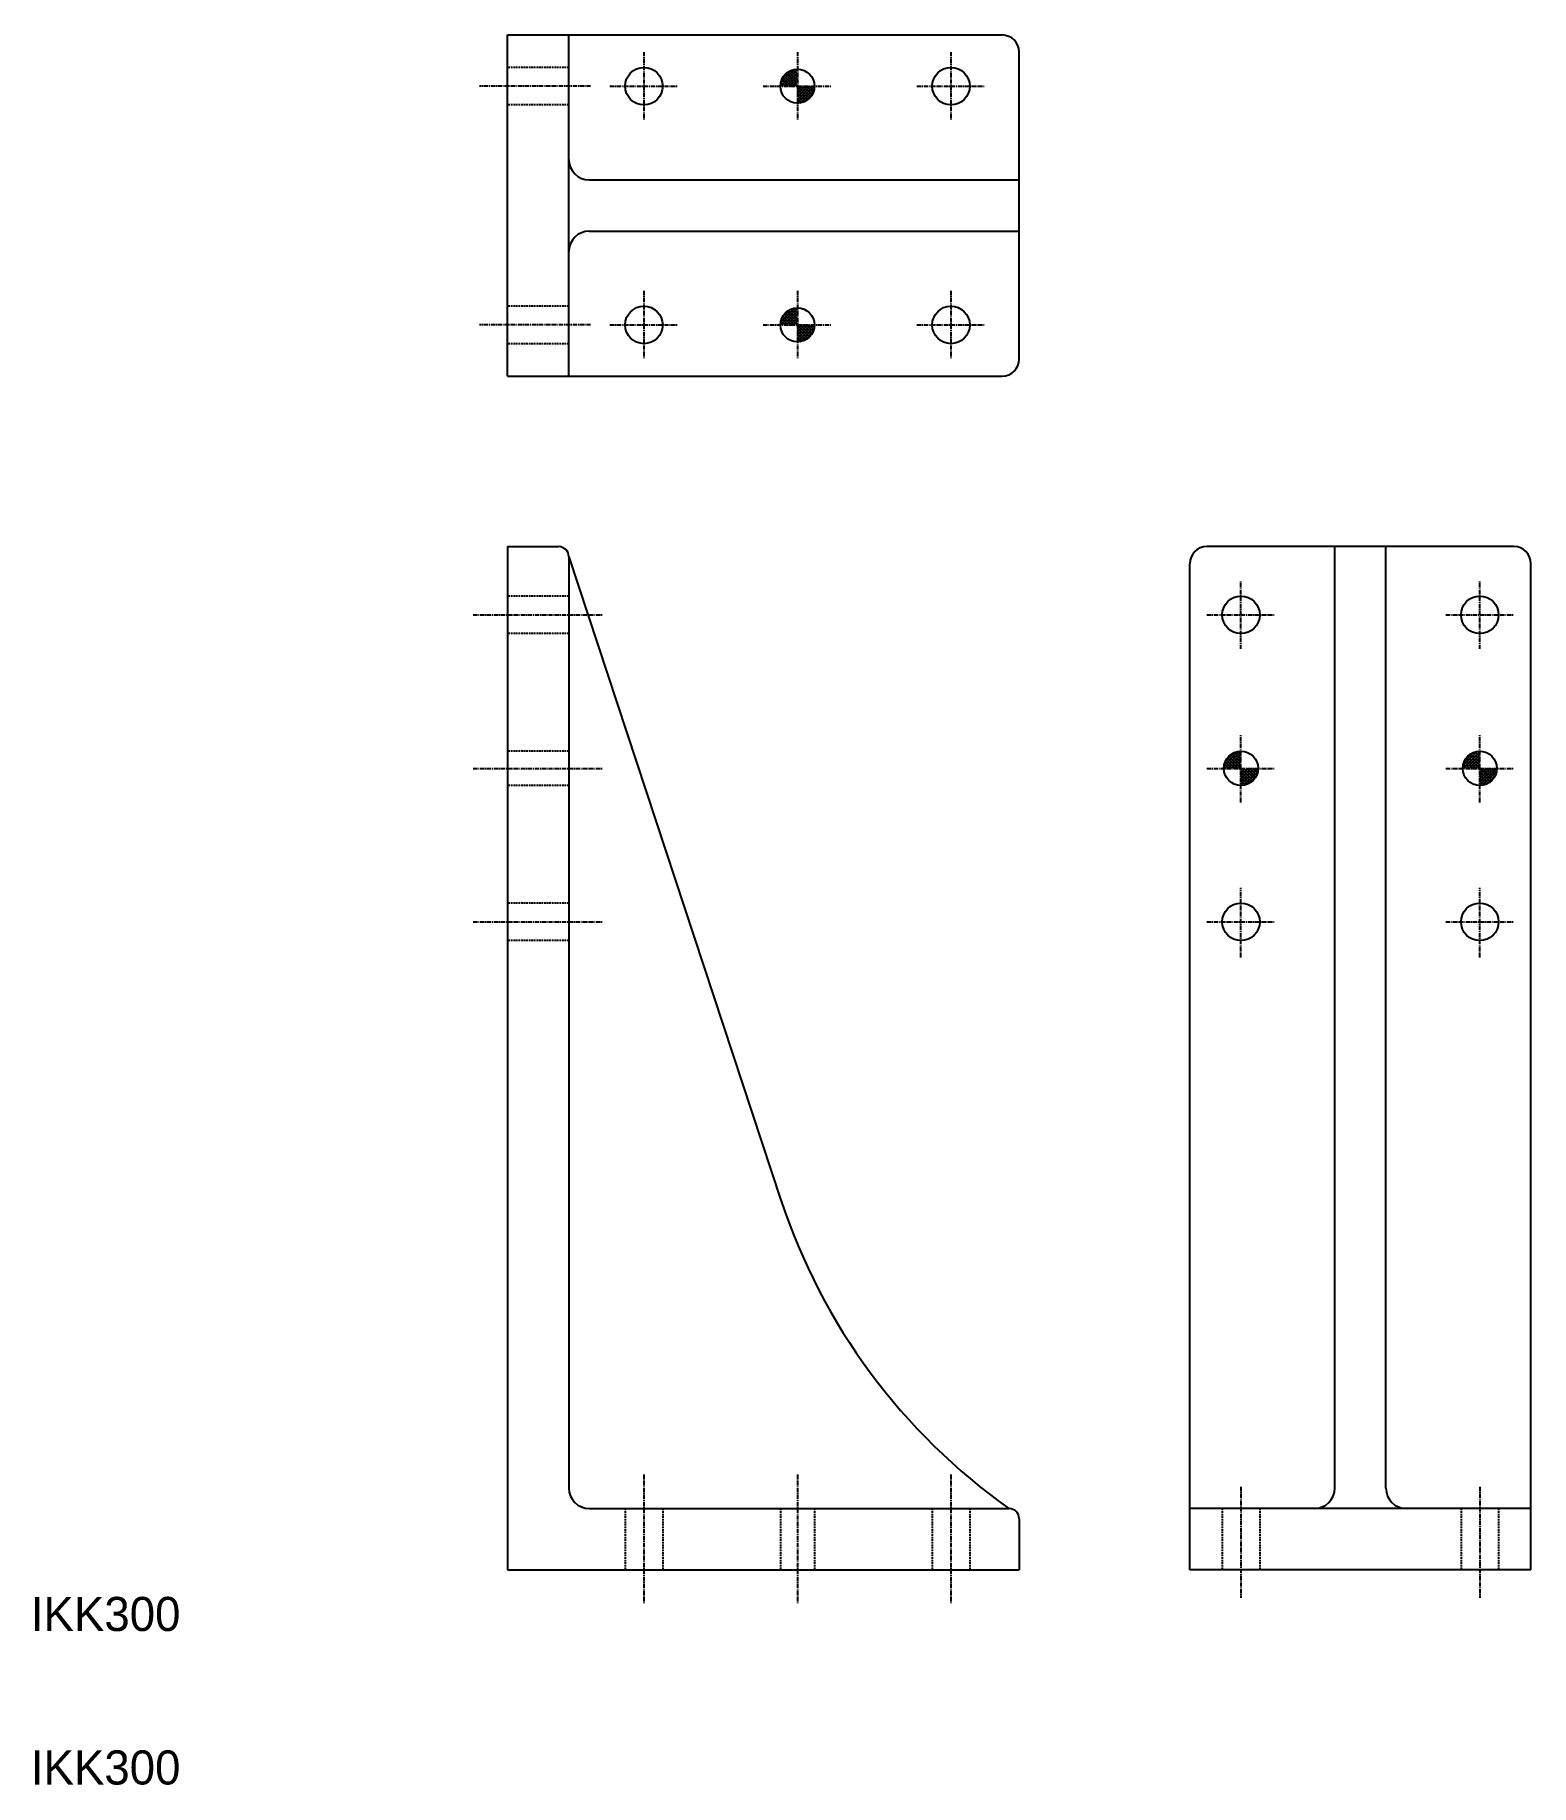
# Model space of a CAD drawing. Extents: x 51 to 490, y 50 to 563.
import ezdxf

# ---------------------------------------------------------------- set-up
doc = ezdxf.new("R2010")
doc.units = 0
doc.linetypes.add('CENTER', pattern=[2, 1.25, -0.25, 0.25, -0.25])
doc.linetypes.add('DASHED', pattern=[0.75, 0.5, -0.25])
doc.layers.get('0').update_dxf_attribs({"linetype": 'CONTINUOUS'})
doc.layers.add('CENTER', color=1, linetype='CENTER')

# ---------------------------------------------------------------- blocks, each defined once
blk = doc.blocks.new('*X3')
at = {"color": 0, "linetype": 'CONTINUOUS'}
for p, q in [((-4.48, 0), (-4.98, 0.49)), ((-4.93, 0.83), (-0.83, 4.93)), ((-4.87, 0), (0, 4.87)), ((-3.6, 0), (-4.84, 1.24)), ((-2.72, 0), (-4.62, 1.91)), ((-4.53, 2.11), (-2.11, 4.53)), ((-1.83, 0), (-4.33, 2.5)), ((-3.99, 0), (0, 3.99)), ((-0.95, 0), (-3.98, 3.03)), ((-0.07, 0), (-3.57, 3.5)), ((-3.11, 0), (0, 3.11)), ((0, 0.82), (-3.1, 3.92)), ((0, 1.7), (-2.58, 4.28)), ((-2.22, 0), (0, 2.22)), ((0, 2.59), (-2, 4.58)), ((0, 3.47), (-1.35, 4.82)), ((-1.34, 0), (0, 1.34)), ((0, 4.35), (-0.61, 4.96)), ((-0.45, 0), (0, 0.45)), ((0, -4.85), (4.85, 0)), ((0, -3.97), (3.97, 0)), ((0, -3.08), (3.08, 0)), ((0, -2.2), (2.2, 0)), ((0, -1.31), (1.31, 0)), ((0, -0.43), (0.43, 0)), ((3.92, -3.1), (0.82, 0)), ((4.28, -2.58), (1.7, 0)), ((4.58, -2), (2.59, 0)), ((4.82, -1.35), (3.47, 0)), ((4.96, -0.61), (4.35, 0)), ((3.5, -3.57), (0, -0.07)), ((3.03, -3.98), (0, -0.95)), ((2.5, -4.33), (0, -1.83)), ((1.91, -4.62), (0, -2.72)), ((1.24, -4.84), (0, -3.6)), ((0.49, -4.98), (0, -4.48)), ((0.8, -4.94), (4.94, -0.8)), ((2.06, -4.56), (4.56, -2.06))]:
    blk.add_line(p, q, dxfattribs=at)
blk = doc.blocks.new('KNOCK')
at = {"color": 7, "linetype": 'CONTINUOUS'}
blk.add_blockref('*X3', (0, 0), dxfattribs=at)

msp = doc.modelspace()

# ---------------------------------------------------------------- linework, layer by layer
at = {"color": 7, "linetype": 'CONTINUOUS'}
for p, q in [((189.7, 562.9), (334.7, 562.9)), ((189.7, 462.9), (189.7, 562.9)), ((207.7, 462.9), (207.7, 562.9)), ((339.7, 467.9), (339.7, 557.9)), ((213.7, 520.4), (339.7, 520.4)), ((213.7, 505.4), (339.7, 505.4)), ((189.7, 487.9), (189.7, 487.9)), ((189.7, 462.9), (334.7, 462.9)), ((189.7, 412.9), (189.7, 112.9)), ((189.7, 412.9), (204.7, 412.9)), ((484.7, 412.9), (394.7, 412.9)), ((432.2, 136.9), (432.2, 412.9)), ((447.2, 136.9), (447.2, 412.9)), ((207.7, 409.9), (207.7, 136.9)), ((207.7, 409.9), (269.87, 221.36)), ((389.7, 112.9), (389.7, 407.9)), ((489.7, 112.9), (489.7, 407.9)), ((213.7, 130.9), (336.7, 130.9)), ((489.7, 130.9), (389.7, 130.9)), ((339.7, 127.9), (339.7, 112.9)), ((189.7, 112.9), (339.7, 112.9)), ((489.7, 112.9), (389.7, 112.9)), ((439.7, 112.9), (439.7, 112.9)), ((464.7, 112.9), (464.7, 112.9))]:
    msp.add_line(p, q, dxfattribs=at)
at = {"color": 3, "linetype": 'DASHED'}
for p, q in [((207.7, 553.4), (189.7, 553.4)), ((207.7, 542.4), (189.7, 542.4)), ((207.7, 483.4), (189.7, 483.4)), ((207.7, 472.4), (189.7, 472.4)), ((207.7, 398.4), (189.7, 398.4)), ((207.7, 387.4), (189.7, 387.4)), ((207.7, 352.9), (189.7, 352.9)), ((207.7, 342.9), (189.7, 342.9)), ((207.7, 308.4), (189.7, 308.4)), ((207.7, 297.4), (189.7, 297.4)), ((224.2, 130.9), (224.2, 112.9)), ((235.2, 130.9), (235.2, 112.9)), ((269.7, 130.9), (269.7, 112.9)), ((279.7, 130.9), (279.7, 112.9)), ((314.2, 130.9), (314.2, 112.9)), ((325.2, 130.9), (325.2, 112.9)), ((399.2, 130.9), (399.2, 112.9)), ((410.2, 130.9), (410.2, 112.9)), ((469.2, 130.9), (469.2, 112.9)), ((480.2, 130.9), (480.2, 112.9))]:
    msp.add_line(p, q, dxfattribs=at)
at = {"color": 7, "linetype": 'CONTINUOUS'}
for centre, radius in [((229.7, 547.9), 5.5), ((274.7, 547.9), 5), ((319.7, 547.9), 5.5), ((229.7, 477.9), 5.5), ((274.7, 477.9), 5), ((319.7, 477.9), 5.5), ((404.7, 392.9), 5.5), ((474.7, 392.9), 5.5), ((404.7, 347.9), 5), ((474.7, 347.9), 5), ((404.7, 302.9), 5.5), ((474.7, 302.9), 5.5)]:
    msp.add_circle(centre, radius, dxfattribs=at)
for centre, radius, start, end in [((334.7, 557.9), 5, 0, 90), ((213.7, 526.4), 6, 180, 270), ((213.7, 499.4), 6, 90, 180), ((334.7, 467.9), 5, 270, 0), ((204.7, 409.9), 3, 0, 90), ((394.7, 407.9), 5, 90, 180), ((484.7, 407.9), 5, 0, 90), ((440.82, 277.73), 180, 198.2499, 234.6605), ((213.7, 136.9), 6, 180, 270), ((426.2, 136.9), 6, 270, 0), ((453.2, 136.9), 6, 180, 270), ((336.7, 127.9), 3, 0, 90)]:
    msp.add_arc(centre, radius, start, end, dxfattribs=at)
at = {"layer": 'CENTER', "color": 1, "linetype": 'CENTER'}
for p, q in [((229.7, 557.9), (229.7, 537.9)), ((274.7, 557.9), (274.7, 537.9)), ((319.7, 557.9), (319.7, 537.9)), ((214.08, 547.9), (181.51, 547.9)), ((219.7, 547.9), (239.7, 547.9)), ((264.7, 547.9), (284.7, 547.9)), ((309.7, 547.9), (329.7, 547.9)), ((229.7, 487.9), (229.7, 467.9)), ((274.7, 487.9), (274.7, 467.9)), ((319.7, 487.9), (319.7, 467.9)), ((214.08, 477.9), (181.51, 477.9)), ((219.7, 477.9), (239.7, 477.9)), ((264.7, 477.9), (284.7, 477.9)), ((309.7, 477.9), (329.7, 477.9)), ((404.7, 382.9), (404.7, 402.9)), ((474.7, 382.9), (474.7, 402.9)), ((179.7, 392.9), (217.7, 392.9)), ((394.7, 392.9), (414.7, 392.9)), ((464.7, 392.9), (484.7, 392.9)), ((404.7, 337.9), (404.7, 357.9)), ((474.7, 337.9), (474.7, 357.9)), ((179.7, 347.9), (217.7, 347.9)), ((394.7, 347.9), (414.7, 347.9)), ((464.7, 347.9), (484.7, 347.9)), ((404.7, 292.45), (404.7, 312.9)), ((474.7, 292.45), (474.7, 312.9)), ((179.7, 302.9), (217.7, 302.9)), ((394.7, 302.9), (414.7, 302.9)), ((464.7, 302.9), (484.7, 302.9)), ((229.7, 140.9), (229.7, 102.9)), ((274.7, 140.9), (274.7, 102.9)), ((319.7, 140.9), (319.7, 102.9)), ((404.7, 137.27), (404.7, 104.7)), ((474.7, 137.27), (474.7, 104.7))]:
    msp.add_line(p, q, dxfattribs=at)

# ---------------------------------------------------------------- block references
at = {"color": 7, "linetype": 'CONTINUOUS'}
for p in [(274.7, 547.9), (274.7, 477.9), (404.7, 347.9), (474.7, 347.9)]:
    msp.add_blockref('KNOCK', p, dxfattribs=at)

# ---------------------------------------------------------------- texts
for p in [(50, 95), (50, 50)]:
    msp.add_text('IKK300', height=10, dxfattribs=at).set_placement(p)

doc.saveas('drawing.dxf')
